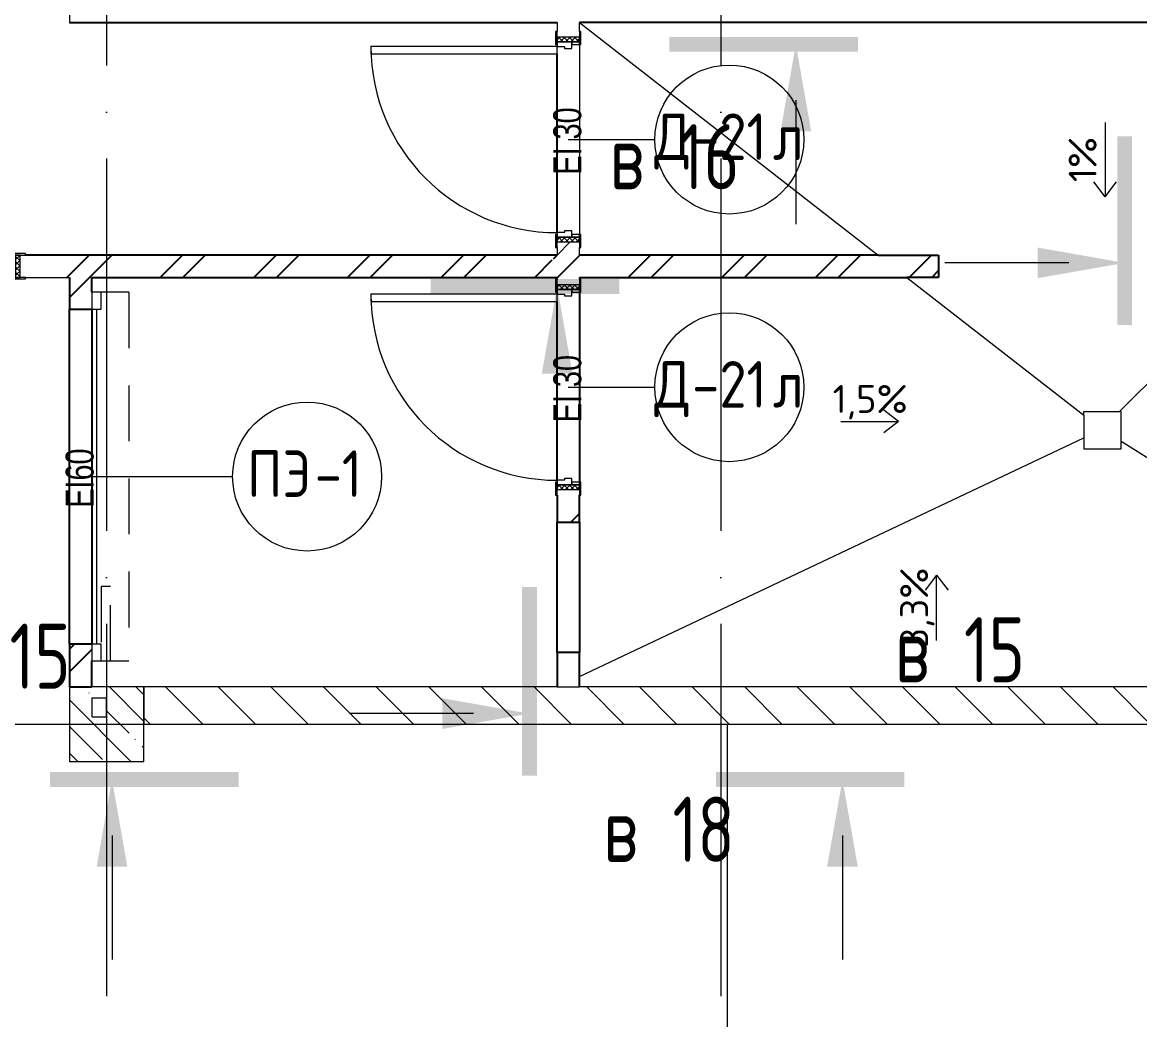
# Model space of a CAD drawing. Header units: millimetres. Extents: x -68946 to 690821, y -552984 to 293768.
# Drawn here: x 105235 to 111238, y 43938 to 49295 of the extents above; entities that cross this region are included whole.
import ezdxf

# ---------------------------------------------------------------- set-up
doc = ezdxf.new("R2010")
doc.units = ezdxf.units.MM
for name, pattern in [('ADSK_Линия сетки', [2500, 2000, -250, 0, -250]), ('ADSK_Невидимые', [500, 300, -200]), ('ADSK_Скрыто', [600, 300, -300])]:
    doc.linetypes.add(name, pattern=pattern)
for name, color, linetype, lineweight in [('0) блоки', 250, 'Continuous', 25), ('A-DETL-____-OTLN', 250, 'Continuous', 5), ('A-DOOR-____-HDLN', 250, 'ADSK_Невидимые', 5), ('A-DOOR-____-IDEN', 250, 'Continuous', 9), ('A-DOOR-____-MCUT', 250, 'Continuous', 5), ('A-DOOR-____-OTLN', 250, 'Continuous', 5), ('A-DOOR-FRAM-MCUT', 250, 'Continuous', 5), ('A-DOOR-FRAM-OTLN', 250, 'Continuous', 5), ('A-FLOR-____-OTLN', 250, 'Continuous', 9), ('A-WALL-____-MCUT', 250, 'Continuous', 13), ('A-WALL-____-PATT', 250, 'Continuous', 13), ('E-ELEC-EQPM-OTLN', 250, 'Continuous', 9), ('G-____-____-DIMS', 250, 'Continuous', 9), ('G-____-____-SYMB', 250, 'ADSK_Скрыто', 9), ('I-WALL-____-OTLN', 250, 'Continuous', 9), ('S-COLS-____-MCUT', 250, 'Continuous', 25), ('S-COLS-____-OTLN', 250, 'Continuous', 9), ('S-GRID-____-OTLN', 250, 'Continuous', 9)]:
    doc.layers.add(name, color=color, linetype=linetype, lineweight=lineweight)
doc.styles.add('Arial Narrow', font='ARIALN.TTF', dxfattribs={"width": 0.9, "height": 150})
doc.styles.add('GOST Common_1', font='', dxfattribs={"width": 0.9, "height": 250})
doc.styles.add('GOST Common_2', font='', dxfattribs={"width": 0.8, "height": 350})
doc.styles.add('ISOCPEUR_3', font='isocpeur.ttf', dxfattribs={"height": 250})
doc.styles.get('GOST Common_1').set_extended_font_data('GOST Common')
doc.styles.get('GOST Common_2').set_extended_font_data('GOST Common')
pattern_1 = [(45, (12287.9, -0.0006), (-251.4472, 251.4472), []), (45, (12287.9, 381), (-251.4472, 251.4472), [])]
pattern_2 = [(135, (1751.41, 124.685), (-14.14214, -14.14214), []), (225, (1751.41, 124.685), (14.14214, -14.14214), [])]
pattern_3 = [(45, (-371.384, 124.685), (-14.1421, 14.1421), []), (135, (-371.384, 124.685), (-14.1421, -14.1421), [])]

# ---------------------------------------------------------------- blocks, each defined once
blk = doc.blocks.new('Разрез - Номер вида спереди_3_5 мм-32550530-АР1_Кладочный план 1 этажа С2и3')
at = {"layer": 'G-____-____-SYMB', "linetype": 'Continuous'}
for points in [[(9.798, 0.404), (9.798, -0.394), (-0.333, -0.394), (-0.333, 0.404)], [(2.176, -4.675), (3, 0), (3.824, -4.675)]]:
    blk.add_hatch(color=256, dxfattribs=at).paths.add_polyline_path(points)
at = {"layer": 'G-____-____-SYMB', "linetype": 'Continuous', "lineweight": 20}
blk.add_line((3, -3), (3, -9.663), dxfattribs=at)
blk = doc.blocks.new('Разрез - Номер вида сзади_3_5 мм-32550532-АР1_Кладочный план 1 этажа С2и3')
at = {"layer": 'G-____-____-SYMB', "linetype": 'Continuous'}
for points in [[(9.798, 0.404), (9.798, -0.394), (-0.333, -0.394), (-0.333, 0.404)], [(2.176, -4.675), (3, 0), (3.824, -4.675)]]:
    blk.add_hatch(color=256, dxfattribs=at).paths.add_polyline_path(points)
at = {"layer": 'G-____-____-SYMB', "linetype": 'Continuous', "lineweight": 20}
blk.add_line((3, -3), (3, -9.663), dxfattribs=at)
blk = doc.blocks.new('Дверь_СКБ_1Ст_Внутренняя - Д-21л_1100x2100h_Пищеблок_Производственная часть-V8-АР1_Маркировочный план 1 этажа С2и3')
at = {"layer": 'A-DOOR-____-OTLN'}
h = blk.add_hatch(dxfattribs=at)
h.set_pattern_fill('FP_12', color=256, style=0, pattern_type=2)
h.set_pattern_definition(pattern_2)
h.paths.add_polyline_path([(537.5, -60), (562.5, -60), (562.5, 60), (537.5, 60)])
at = {"layer": 'A-DOOR-FRAM-OTLN'}
h = blk.add_hatch(dxfattribs=at)
h.set_pattern_fill('FP_13', color=256, style=0, pattern_type=2)
h.set_pattern_definition(pattern_3)
h.paths.add_polyline_path([(-537.5, -60), (-512.5, -60), (-512.5, 60), (-537.5, 60)])
at = {"layer": 'A-DOOR-____-MCUT'}
for p, q in [((512.5, 1060), (472.5, 1060)), ((472.5, 1060), (472.5, 60)), ((512.5, 60), (512.5, 1060)), ((472.5, 60), (512.5, 60))]:
    blk.add_line(p, q, dxfattribs=at)
at = {"layer": 'A-DOOR-____-OTLN'}
blk.add_arc((512.5, 60), 1000, 90, 180, dxfattribs=at)
at = {"layer": 'A-DOOR-FRAM-MCUT'}
for p, q in [((-497.5, 68), (-567.5, 68)), ((-567.5, 68), (-567.5, 60)), ((-497.5, 60), (-497.5, 68)), ((592.5, 68), (522.5, 68)), ((522.5, 68), (522.5, 60)), ((592.5, 60), (592.5, 68)), ((-567.5, 60), (-497.5, 60)), ((-512.5, 60), (-537.5, 60)), ((-537.5, 60), (-537.5, -60)), ((-487.5, 60), (-512.5, 60)), ((-512.5, 60), (-512.5, -20)), ((-512.5, -60), (-512.5, 60)), ((-497.5, 60), (-512.5, 60)), ((-512.5, 60), (-512.5, 59)), ((-512.5, 59), (-497.5, 59)), ((-497.5, 59), (-497.5, 60)), ((-487.5, 20), (-487.5, 60)), ((-477.5, 20), (-487.5, 20)), ((-477.5, -20), (-477.5, 20)), ((512.5, 20), (502.5, 20)), ((502.5, 20), (502.5, -20)), ((512.5, 60), (512.5, 20)), ((537.5, 60), (512.5, 60)), ((537.5, 60), (522.5, 60)), ((522.5, 60), (522.5, 59)), ((522.5, 60), (592.5, 60)), ((522.5, 59), (537.5, 59)), ((537.5, -20), (537.5, 60)), ((562.5, 60), (537.5, 60)), ((537.5, 60), (537.5, -60)), ((537.5, 59), (537.5, 60)), ((562.5, -60), (562.5, 60)), ((-497.5, -60), (-567.5, -60)), ((-567.5, -60), (-567.5, -68)), ((-537.5, -60), (-512.5, -60)), ((-512.5, -20), (-477.5, -20)), ((-497.5, -20), (-512.5, -20)), ((-512.5, -20), (-512.5, -60)), ((-512.5, -60), (-497.5, -60)), ((-497.5, -60), (-497.5, -20)), ((-497.5, -68), (-497.5, -60)), ((502.5, -20), (537.5, -20)), ((537.5, -20), (522.5, -20)), ((522.5, -20), (522.5, -60)), ((522.5, -60), (537.5, -60)), ((592.5, -60), (522.5, -60)), ((522.5, -60), (522.5, -68)), ((537.5, -60), (537.5, -20)), ((537.5, -60), (562.5, -60)), ((592.5, -68), (592.5, -60)), ((-567.5, -68), (-497.5, -68)), ((522.5, -68), (592.5, -68))]:
    blk.add_line(p, q, dxfattribs=at)
blk = doc.blocks.new('DM_Штора_Противодымная_Doormaster_E-60 - ш_1800 х в_2500-39408141-АР1_Маркировочный план 1 этажа С2и3')
at = {"layer": 'A-DOOR-____-HDLN'}
for p, q in [((-865, 260), (1115, 260)), ((-865, 260), (-865, 60)), ((1115, 60), (1115, 260)), ((715, 160), (715, 110)), ((1115, 160), (715, 160)), ((1115, 110), (1115, 160)), ((715, 110), (1115, 110)), ((-865, 60), (1115, 60))]:
    blk.add_line(p, q, dxfattribs=at)
at = {"layer": 'A-DOOR-____-MCUT', "lineweight": 5}
for p, q in [((-775, 110), (-865, 110)), ((-865, 110), (-865, 60)), ((-775, 60), (-775, 110)), ((-775, 85), (1025, 85)), ((1025, 110), (1025, 60)), ((1115, 110), (1025, 110)), ((1115, 60), (1115, 110)), ((-865, 60), (-775, 60)), ((1025, 60), (1115, 60))]:
    blk.add_line(p, q, dxfattribs=at)
at = {"layer": 'E-ELEC-EQPM-OTLN', "lineweight": 5}
for p, q in [((1415, 140), (1315, 140)), ((1315, 140), (1315, 60)), ((1415, 60), (1415, 140)), ((1315, 60), (1415, 60))]:
    blk.add_line(p, q, dxfattribs=at)
blk = doc.blocks.new('Дверь_СКБ_1Ст_Внутренняя - Д-28п_1100x2100h_Зона персонала пищеблока-41919013-АР1_Маркировочный план 1 этажа С2и3')
at = {"layer": 'A-DOOR-____-OTLN'}
h = blk.add_hatch(dxfattribs=at)
h.set_pattern_fill('FP_12', color=256, style=0, pattern_type=2)
h.set_pattern_definition(pattern_2)
h.paths.add_polyline_path([(537.5, 60), (537.5, -60), (562.5, -60), (562.5, 60)])
at = {"layer": 'A-DOOR-FRAM-OTLN'}
h = blk.add_hatch(dxfattribs=at)
h.set_pattern_fill('FP_13', color=256, style=0, pattern_type=2)
h.set_pattern_definition(pattern_3)
h.paths.add_polyline_path([(-537.5, 60), (-537.5, -60), (-512.5, -60), (-512.5, 60)])
at = {"layer": 'A-DOOR-____-MCUT'}
for p, q in [((-487.5, 1060), (-487.5, 60)), ((-447.5, 1060), (-487.5, 1060)), ((-447.5, 60), (-447.5, 1060)), ((-487.5, 60), (-447.5, 60))]:
    blk.add_line(p, q, dxfattribs=at)
at = {"layer": 'A-DOOR-____-OTLN'}
blk.add_arc((-487.5, 60), 1000, 360, 90, dxfattribs=at)
at = {"layer": 'A-DOOR-FRAM-MCUT'}
for p, q in [((-497.5, 68), (-567.5, 68)), ((-567.5, 68), (-567.5, 60)), ((-497.5, 60), (-497.5, 68)), ((592.5, 68), (522.5, 68)), ((522.5, 68), (522.5, 60)), ((592.5, 60), (592.5, 68)), ((-567.5, 60), (-497.5, 60)), ((-512.5, 60), (-537.5, 60)), ((-537.5, 60), (-537.5, -60)), ((-487.5, 60), (-512.5, 60)), ((-512.5, 60), (-512.5, -20)), ((-512.5, -60), (-512.5, 60)), ((-497.5, 60), (-512.5, 60)), ((-512.5, 60), (-512.5, 59)), ((-512.5, 59), (-497.5, 59)), ((-497.5, 59), (-497.5, 60)), ((-487.5, 20), (-487.5, 60)), ((-477.5, 20), (-487.5, 20)), ((-477.5, -20), (-477.5, 20)), ((512.5, 20), (502.5, 20)), ((502.5, 20), (502.5, -20)), ((512.5, 60), (512.5, 20)), ((537.5, 60), (512.5, 60)), ((537.5, 60), (522.5, 60)), ((522.5, 60), (522.5, 59)), ((522.5, 60), (592.5, 60)), ((522.5, 59), (537.5, 59)), ((537.5, -20), (537.5, 60)), ((562.5, 60), (537.5, 60)), ((537.5, 60), (537.5, -60)), ((537.5, 59), (537.5, 60)), ((562.5, -60), (562.5, 60)), ((-497.5, -60), (-567.5, -60)), ((-567.5, -60), (-567.5, -68)), ((-537.5, -60), (-512.5, -60)), ((-512.5, -20), (-477.5, -20)), ((-497.5, -20), (-512.5, -20)), ((-512.5, -20), (-512.5, -60)), ((-512.5, -60), (-497.5, -60)), ((-497.5, -60), (-497.5, -20)), ((-497.5, -68), (-497.5, -60)), ((502.5, -20), (537.5, -20)), ((537.5, -20), (522.5, -20)), ((522.5, -20), (522.5, -60)), ((522.5, -60), (537.5, -60)), ((592.5, -60), (522.5, -60)), ((522.5, -60), (522.5, -68)), ((537.5, -60), (537.5, -20)), ((537.5, -60), (562.5, -60)), ((592.5, -68), (592.5, -60)), ((-567.5, -68), (-497.5, -68)), ((522.5, -68), (592.5, -68))]:
    blk.add_line(p, q, dxfattribs=at)
blk = doc.blocks.new('ADSK_Марка_Дверь - Типоразмер_ADSK_Марка-30565456-АР1_Маркировочный план 1 этажа С2и3')
at = {"layer": 'A-DOOR-____-IDEN'}
blk.add_circle((0, 0), 4, dxfattribs=at)

msp = doc.modelspace()

# ---------------------------------------------------------------- hatches: boundary and pattern name
at = {"layer": '0) блоки'}
h = msp.add_hatch(dxfattribs=at)
h.set_pattern_fill('FP_4', color=256, style=0, pattern_type=2)
h.set_pattern_definition([(45, (12287.9, -7e-12), (-251.4472, 251.4472), []), (45, (12287.9, 381), (-251.4472, 251.4472), [])])
h.paths.add_polyline_path([(110157.9138, 47925), (110157.9138, 48045), (108087.9138, 48045), (108087.9138, 47925), (108969.5265, 47925)])
h.paths.add_polyline_path([(105222.9138, 47925), (108081.9138, 47925), (108081.9138, 48045), (105222.9138, 48045)])
h.paths.add_polyline_path([(104122.9138, 47925), (104122.9138, 48045), (103497.9138, 48045), (103497.9138, 47925), (104092.9138, 47925)])
h = msp.add_hatch(dxfattribs=at)
h.set_pattern_fill('FP_4', color=256, style=0, pattern_type=2)
h.set_pattern_definition(pattern_1)
h.paths.add_polyline_path([(105607.8919, 45725), (105607.8919, 45954.9994), (105487.8919, 45954.9994), (105487.8919, 45725)])
h.paths.add_polyline_path([(105487.8919, 47754.9994), (105607.8919, 47754.9994), (105607.8919, 47924.9994), (105487.8919, 47924.9994), (105487.8919, 47844.9994)])
h = msp.add_hatch(dxfattribs=at)
h.set_pattern_fill('FP_4', color=256, style=0, pattern_type=2)
h.set_pattern_definition(pattern_1)
h.paths.add_polyline_path([(108107.9138, 45725), (108227.9138, 45725), (108227.9138, 45909.7476), (108107.9138, 45909.7476), (108107.9138, 45732.8432)])
h.paths.add_polyline_path([(108107.9138, 46609.7476), (108227.9138, 46609.7476), (108227.9138, 46784.9994), (108107.9138, 46784.9994), (108107.9138, 46754.9994)])
h.paths.add_polyline_path([(108107.9138, 47884.9994), (108227.9138, 47884.9994), (108227.9138, 47924.9994), (108107.9138, 47924.9994), (108107.9138, 47914.9994)])
at = {"layer": 'A-WALL-____-PATT', "lineweight": 15, "true_color": 0x000000}
h = msp.add_hatch(dxfattribs=at)
h.set_pattern_fill('FP_4', color=18, style=0, pattern_type=2)
h.set_pattern_definition(pattern_1)
h.paths.add_polyline_path([(108107.9138, 48044.9994), (108227.9138, 48044.9994), (108227.9138, 48115.2143), (108107.9138, 48115.2143), (108107.9138, 48052.4606)])
h.paths.add_polyline_path([(108107.9138, 49215.2143), (108227.9138, 49215.2143), (108227.9138, 49294.9994), (108107.9138, 49294.9994), (108107.9138, 49245.2143)])
h = msp.add_hatch(dxfattribs=at)
h.set_pattern_fill('FP_2', color=18, style=0, pattern_type=2)
h.set_pattern_definition([(135, (12287.91, -0.0006), (-141.42136, -141.42136), [])])
h.paths.add_polyline_path([(110151.4961, 45525), (111287.8919, 45525), (111287.8919, 45725), (105887.8919, 45725), (105887.8919, 45525), (110026.3399, 45525)])
h.paths.add_polyline_path([(113537.9138, 45525), (113537.9138, 45725), (111687.8919, 45725), (111687.8919, 45525), (113227.8919, 45525)])
at = {"layer": 'S-COLS-____-OTLN', "lineweight": 5, "true_color": 0x000000}
h = msp.add_hatch(dxfattribs=at)
h.set_pattern_fill('FP_1', color=18, style=0, pattern_type=2)
h.set_pattern_definition([(135, (12287.91, -0.0006), (-142.5612, -142.5612), []), (135, (12430.48, -0.0006), (-142.5612, -142.5612), [252.016, -50.403, 3.353, -47.05])])
h.paths.add_polyline_path([(105487.8919, 45324.9994), (105887.8919, 45324.9994), (105887.8919, 45724.9994), (105487.8919, 45724.9994), (105487.8919, 45564.9994)])
h.paths.add_polyline_path([(105607.8919, 45564.9994), (105607.8919, 45664.9994), (105687.8919, 45664.9994), (105687.8919, 45564.9994)])

# ---------------------------------------------------------------- linework, layer by layer
at = {"layer": '0) блоки'}
for p, q in [((105487.8919, 49294.9994), (108107.9138, 49294.9994)), ((113227.8919, 49294.9994), (108227.9138, 49294.9994)), ((108107.9138, 48165.2143), (108107.9138, 49125.2143)), ((108107.9138, 48044.9994), (105252.9138, 48044.9994)), ((109832.6587, 48044.9994), (108227.9138, 48044.9994)), ((109832.6587, 48044.9994), (110157.9138, 48044.9994)), ((110157.9138, 48044.9994), (110157.9138, 47924.9994)), ((105487.8919, 47924.9994), (105487.8919, 47754.9994)), ((105607.8919, 47844.9994), (105607.8919, 47924.9994)), ((105607.8919, 47924.9994), (108107.9138, 47924.9994)), ((108227.9138, 47924.9994), (109986.7142, 47924.9994)), ((110157.9138, 47924.9994), (109986.7142, 47924.9994)), ((108227.9138, 47844.9994), (108227.9138, 46824.9994)), ((108107.9138, 46834.9994), (108107.9138, 47794.9994)), ((108107.9138, 46834.9994), (108107.9138, 47794.9994)), ((105487.8919, 47754.9994), (105607.8919, 47754.9994)), ((105487.8919, 45954.9994), (105487.8919, 47754.9994)), ((105607.8919, 47754.9994), (105607.8919, 45954.9994)), ((108107.9138, 46754.9994), (108107.9138, 46609.7476)), ((108227.9138, 46609.7476), (108227.9138, 46754.9994)), ((108107.9138, 46609.7476), (108227.9138, 46609.7476)), ((108107.9138, 45909.7476), (108107.9138, 46609.7476)), ((108107.9138, 45909.7476), (108107.9138, 46609.7476)), ((108227.9138, 46609.7476), (108227.9138, 45909.7476)), ((105607.8919, 45954.9994), (105487.8919, 45954.9994)), ((105487.8919, 45954.9994), (105487.8919, 45725)), ((105607.8919, 45725), (105607.8919, 45864.9994)), ((108107.9138, 45909.7476), (108107.9138, 45725)), ((108227.9138, 45909.7476), (108107.9138, 45909.7476)), ((108227.9138, 45725), (108227.9138, 45909.7476)), ((105487.8919, 45725), (105607.8919, 45725))]:
    msp.add_line(p, q, dxfattribs=at)
at = {"layer": 'A-DETL-____-OTLN', "color": 18, "true_color": 0x000000}
for p, q in [((108227.9138, 49294.9994), (109832.6587, 48044.9994)), ((111130.2445, 47204.6896), (113227.8919, 49294.9994)), ((109986.7142, 47924.9994), (110937.9814, 47184.0193)), ((110937.9814, 47184.0193), (110937.9814, 47204.6896)), ((110937.9814, 47204.6896), (111130.2445, 47204.6896))]:
    msp.add_line(p, q, dxfattribs=at)
at = {"layer": 'A-DOOR-____-IDEN', "color": 18, "true_color": 0x000000}
for p, q in [((108167.9138, 48665.2143), (108630.9471, 48665.2143)), ((108167.9138, 47334.9994), (108630.9471, 47334.9994)), ((105547.8919, 46854.9994), (106364.8253, 46854.9994))]:
    msp.add_line(p, q, dxfattribs=at)
at = {"layer": 'A-FLOR-____-OTLN', "color": 18, "lineweight": 5, "true_color": 0x000000}
for p, q in [((108107.9138, 48165.2143), (108107.9138, 49125.2143)), ((110937.9814, 47184.0193), (110937.9814, 47004.6896)), ((111137.9814, 47204.6896), (111130.2445, 47204.6896)), ((111137.9814, 47004.6896), (111137.9814, 47204.6896)), ((110937.9814, 47004.6896), (111137.9814, 47004.6896)), ((109022.9142, 43455), (109022.9142, 45525))]:
    msp.add_line(p, q, dxfattribs=at)
at = {"layer": 'A-FLOR-____-OTLN', "color": 18, "true_color": 0x000000}
for p, q in [((108227.9138, 45781.7548), (110937.9814, 47063.5003)), ((113227.8919, 45725), (111137.9814, 47043.5847))]:
    msp.add_line(p, q, dxfattribs=at)
at = {"layer": 'A-WALL-____-MCUT', "color": 18, "lineweight": 15, "true_color": 0x000000}
for p, q in [((105487.8919, 49414.9994), (105487.8919, 49294.9994)), ((108107.9138, 49294.9994), (108107.9138, 49245.2143)), ((108227.9138, 49245.2143), (108227.9138, 49294.9994)), ((108107.9138, 48085.2143), (108107.9138, 48044.9994)), ((108227.9138, 48044.9994), (108227.9138, 48085.2143)), ((105252.9138, 47924.9994), (105487.8919, 47924.9994)), ((108107.9138, 47924.9994), (108107.9138, 47914.9994)), ((108227.9138, 47914.9994), (108227.9138, 47924.9994)), ((108107.9138, 45725), (105887.8919, 45725)), ((105887.8919, 45725), (105887.8919, 45525)), ((108107.9138, 45725), (108227.9138, 45725)), ((111287.8919, 45725), (108227.9138, 45725)), ((105887.8919, 45525), (111287.8919, 45525))]:
    msp.add_line(p, q, dxfattribs=at)
at = {"layer": 'G-____-____-DIMS', "color": 18, "true_color": 0x000000}
for p, q in [((111052.4304, 48756.6579), (111052.4304, 48357.6293)), ((111052.4304, 48357.6293), (110991.0443, 48437.6293)), ((111052.4304, 48357.6293), (111113.8166, 48437.6293)), ((109943.022, 47150.8514), (109863.022, 47212.2376)), ((109631.585, 47150.8514), (109943.022, 47150.8514)), ((109943.022, 47150.8514), (109863.022, 47089.4653)), ((110147.3167, 46324.9062), (110085.9306, 46244.9062)), ((110147.3167, 46324.9062), (110208.7029, 46244.9062)), ((110147.3167, 45974.5396), (110147.3167, 46324.9062))]:
    msp.add_line(p, q, dxfattribs=at)
at = {"layer": 'I-WALL-____-OTLN', "color": 18, "lineweight": 15, "true_color": 0x000000}
msp.add_line((108227.9138, 49175.2143), (108227.9138, 48155.2143), dxfattribs=at)
at = {"layer": 'S-COLS-____-MCUT', "color": 18, "lineweight": 5, "true_color": 0x000000}
for p, q in [((105887.8919, 45724.9994), (105487.8919, 45724.9994)), ((105487.8919, 45724.9994), (105487.8919, 45324.9994)), ((105887.8919, 45324.9994), (105887.8919, 45525)), ((105487.8919, 45324.9994), (105887.8919, 45324.9994))]:
    msp.add_line(p, q, dxfattribs=at)
at = {"layer": 'S-COLS-____-OTLN', "color": 18, "lineweight": 5, "true_color": 0x000000}
msp.add_line((105887.8919, 45525), (105887.8919, 45724.9994), dxfattribs=at)
at = {"layer": 'S-GRID-____-OTLN', "color": 18, "linetype": 'ADSK_Линия сетки', "true_color": 0x000000}
for p, q in [((105687.9138, 61063.6538), (105687.9138, -2919.5356)), ((108987.9138, 61063.6538), (108987.9138, -2919.5356)), ((77240.3519, 45525), (168626.8279, 45525))]:
    msp.add_line(p, q, dxfattribs=at)

# ---------------------------------------------------------------- block references
at = {"layer": 'A-DOOR-____-IDEN', "color": 18, "true_color": 0x000000, "xscale": 99.99999999999993, "yscale": 99.99999999999993, "zscale": 99.99999999999993}
for p in [(109033.2545, 48665.2143), (109033.2545, 47334.9994), (106764.8253, 46854.9994)]:
    msp.add_blockref('ADSK_Марка_Дверь - Типоразмер_ADSK_Марка-30565456-АР1_Маркировочный план 1 этажа С2и3', p, dxfattribs=at)
at = {"layer": 'A-DOOR-____-OTLN', "color": 18, "true_color": 0x000000}
for name, p, rotation in [('Дверь_СКБ_1Ст_Внутренняя - Д-21л_1100x2100h_Пищеблок_Производственная часть-V8-АР1_Маркировочный план 1 этажа С2и3', (108167.9138, 48652.7143), 90), ('Дверь_СКБ_1Ст_Внутренняя - Д-28п_1100x2100h_Зона персонала пищеблока-41919013-АР1_Маркировочный план 1 этажа С2и3', (104685.4138, 47984.9994), 180), ('Дверь_СКБ_1Ст_Внутренняя - Д-21л_1100x2100h_Пищеблок_Производственная часть-V8-АР1_Маркировочный план 1 этажа С2и3', (108167.9138, 47322.4994), 90), ('DM_Штора_Противодымная_Doormaster_E-60 - ш_1800 х в_2500-39408141-АР1_Маркировочный план 1 этажа С2и3', (105547.8919, 46979.9994), 269.9999999999999)]:
    msp.add_blockref(name, p, dxfattribs=dict(at, rotation=rotation))
at = {"layer": 'G-____-____-SYMB', "linetype": 'Continuous', "lineweight": 40, "extrusion": (0, 0, -1), "xscale": 99.99999999999993, "yscale": 99.99999999999993, "zscale": 99.99999999999993}
for p in [(-109690.832, 49176.5354), (-108408.4217, 47875.9261), (-109941.1524, 45227.4045)]:
    msp.add_blockref('Разрез - Номер вида спереди_3_5 мм-32550530-АР1_Кладочный план 1 этажа С2и3', p, dxfattribs=at)
for p, rotation in [((-111156.7419, 47702.9606), 90.00000000000001), ((-107959.0569, 45281.7875), 90.00000000000053)]:
    msp.add_blockref('Разрез - Номер вида спереди_3_5 мм-32550530-АР1_Кладочный план 1 этажа С2и3', p, dxfattribs=dict(at, rotation=rotation))
at = {"layer": 'G-____-____-SYMB', "linetype": 'Continuous', "xscale": 99.99999999999993, "yscale": 99.99999999999993, "zscale": 99.99999999999993}
msp.add_blockref('Разрез - Номер вида сзади_3_5 мм-32550532-АР1_Кладочный план 1 этажа С2и3', (105416.8053, 45227.4045), dxfattribs=at)

# ---------------------------------------------------------------- texts
at = {"layer": 'A-DOOR-____-IDEN', "color": 18, "true_color": 0x000000, "char_height": 150, "attachment_point": 1, "rotation": 90, "style": 'Arial Narrow'}
for s, insert, width in [('EI 30', (108087.7653, 48477.1069), 447.341625), ('EI 30', (108087.7653, 47146.892), 447.341625), ('EI60', (105467.7434, 46687.592), 396.835312)]:
    msp.add_mtext(s, dxfattribs=dict(at, insert=insert, width=width))
at = {"layer": 'A-DOOR-____-IDEN', "color": 18, "true_color": 0x000000, "char_height": 250, "attachment_point": 1, "style": 'GOST Common_1'}
for s, insert, width in [('\\fGOST Common|b0|i0|c204|p34|;\\W.9;Д', (108630.9471, 48805.6649), 245.316375), ('-21', (108833.3534, 48805.6649), 526.708687), ('\\fGOST Common|b0|i0|c204|p34|;\\W.9;л', (109267.9315, 48805.6649), 194.810062), ('\\fGOST Common|b0|i0|c204|p34|;\\W.9;Д', (108630.9471, 47475.45), 245.316375), ('-21', (108833.3534, 47475.45), 526.708687), ('\\fGOST Common|b0|i0|c204|p34|;\\W.9;л', (109267.9315, 47475.45), 194.810062), ('ПЭ', (106442.6179, 46995.45), 440.126437), ('-1', (106805.7586, 46995.45), 331.898625)]:
    msp.add_mtext(s, dxfattribs=dict(at, insert=insert, width=width))
at = {"layer": 'G-____-____-DIMS', "color": 18, "true_color": 0x000000, "char_height": 150, "attachment_point": 1, "rotation": 90, "line_spacing_factor": 1.149209, "style": 'ISOCPEUR_3'}
for s, insert, width in [('1%', (110856.4621, 48436.8789), 288.635232), ('3,3%', (109951.3484, 45936.085), 512.730909)]:
    msp.add_mtext(s, dxfattribs=dict(at, insert=insert, width=width))
at = {"layer": 'G-____-____-DIMS', "color": 18, "true_color": 0x000000, "insert": (109588.6053, 47346.8198), "char_height": 150, "width": 476.8756, "attachment_point": 1, "line_spacing_factor": 1.149209, "style": 'ISOCPEUR_3'}
msp.add_mtext('1,5%', dxfattribs=at)
at = {"layer": 'G-____-____-SYMB', "linetype": 'Continuous', "char_height": 350, "attachment_point": 1, "style": 'GOST Common_2'}
for s, insert, width in [(' 16', (108591.1415, 48748.2319), 525.907), ('\\fGOST Common|b0|i0|c204|p34|;\\W.8;в', (108390.0582, 48748.2319), 243.713), (' 15', (104996.2522, 46064.9112), 525.907), (' 15', (110123.8722, 46099.7104), 525.907), ('\\fGOST Common|b0|i0|c204|p34|;\\W.8;в', (109922.7889, 46099.7104), 243.713), (' 18', (108557.5399, 45135.0573), 525.907), ('\\fGOST Common|b0|i0|c204|p34|;\\W.8;в', (108356.4565, 45135.0573), 243.713)]:
    msp.add_mtext(s, dxfattribs=dict(at, insert=insert, width=width))

doc.saveas('drawing.dxf')
